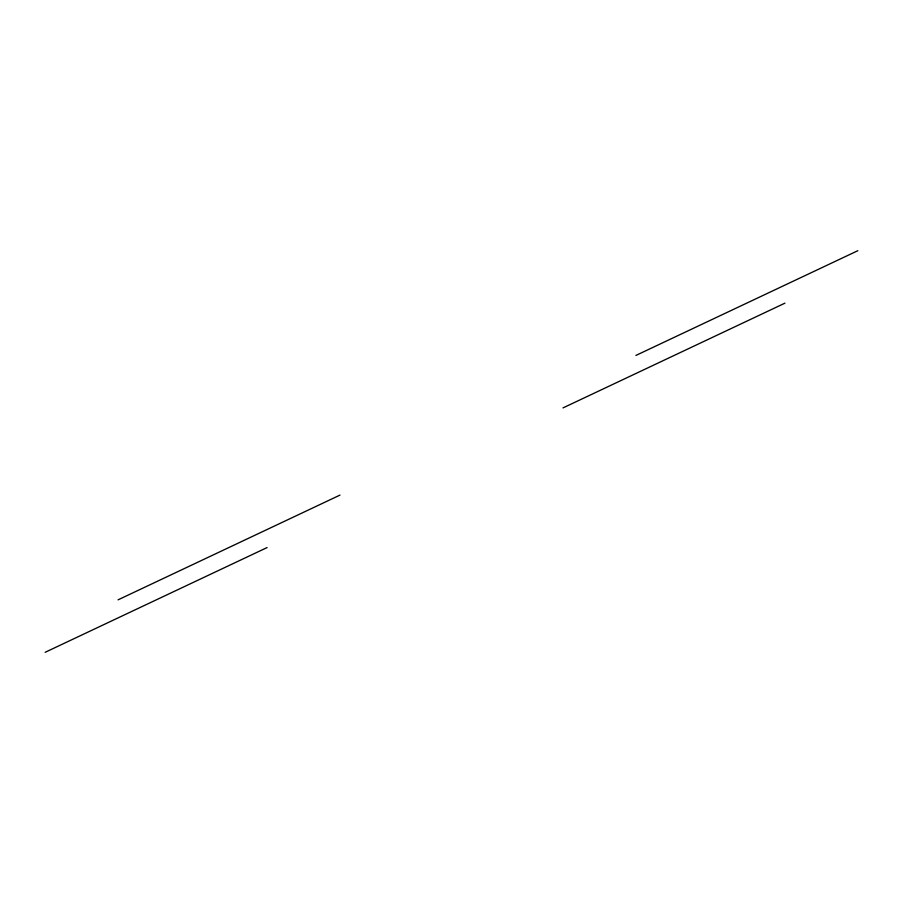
<?xml version="1.0" encoding="UTF-8"?>
<svg xmlns="http://www.w3.org/2000/svg" width="903" height="903" viewBox="0 0 903 903"><rect width="100%" height="100%" fill="white"/><g stroke="black" fill="none" stroke-linecap="round" stroke-linejoin="round"><path stroke-width="1.35" d="M118.067 599.84L340.002 495.092M635.915 355.432L857.85 250.695M45.15 652.305L267.085 547.568M562.998 407.908L784.933 303.16"/></g></svg>
